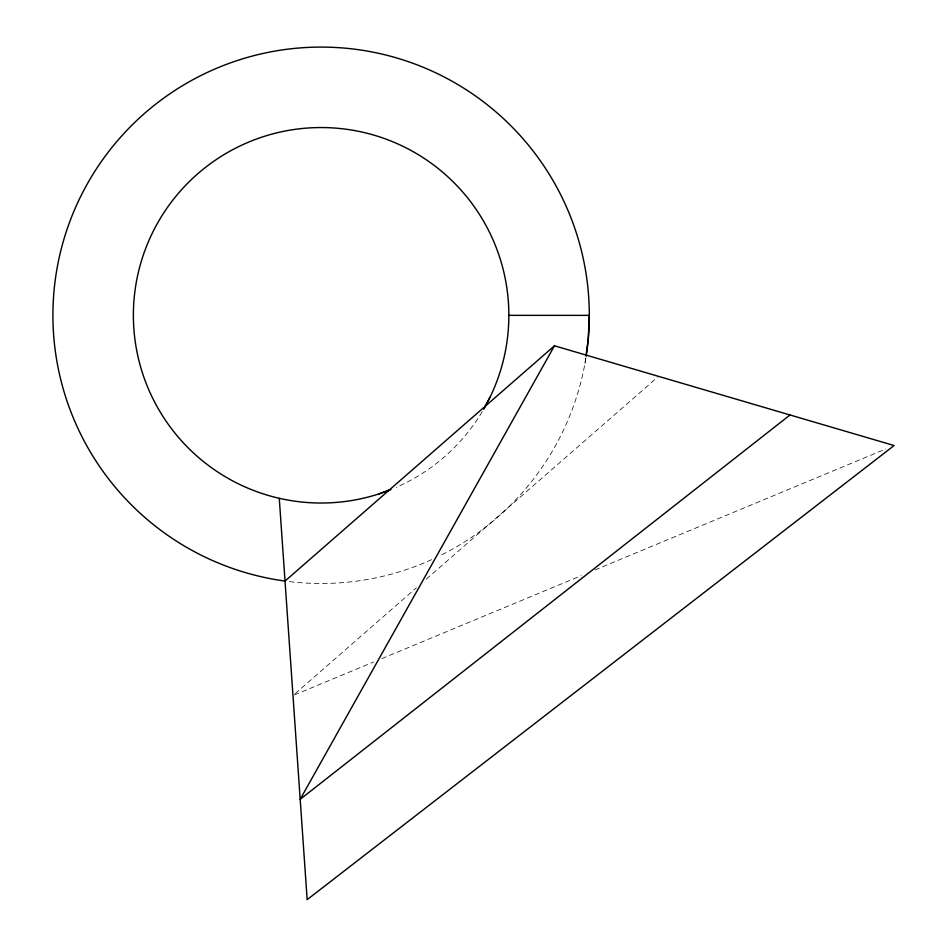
<?xml version="1.0" encoding="UTF-8"?>
<svg xmlns="http://www.w3.org/2000/svg" width="947" height="947" viewBox="0 0 947 947"><rect width="100%" height="100%" fill="white"/><g stroke="black" fill="none" stroke-linecap="round" stroke-linejoin="round"><path stroke-width="0.71" stroke-dasharray="4.74 3.55" d="M584.986 363.257L586.098 355.089M295.204 693.595L416.349 587.827M426.328 579.102L657.431 377.332M294.339 694.968L373.58 662.024M381.783 658.615L581.245 575.658M594.905 569.976L885.895 448.949M482.248 411.637A187.743 187.743 0 0 1 396.13 487.385M585.944 357.682A268.202 268.202 0 0 1 439.313 556.043M431.631 559.665A268.202 268.202 0 0 1 287.829 581.422"/><path stroke-width="1.42" d="M586.098 355.089L588.229 339.417L589.318 315.375L508.859 315.351M483.941 408.488L490.238 396.805M279.27 498.311L307.159 899.65L894.098 445.54L554.469 345.797L300.187 799.315L790.023 414.975M554.469 345.797L285.023 581.056A268.202 268.202 0 0 1 55.577 277.566A268.202 268.202 0 0 1 360.464 49.99A268.202 268.202 0 0 1 586.157 356.285M379.072 493.861L389.264 490.037M390.957 489.552A187.743 187.743 0 0 1 133.965 330.195A187.743 187.743 0 0 1 362.488 132.166A187.743 187.743 0 0 1 483.668 409.211"/></g></svg>
